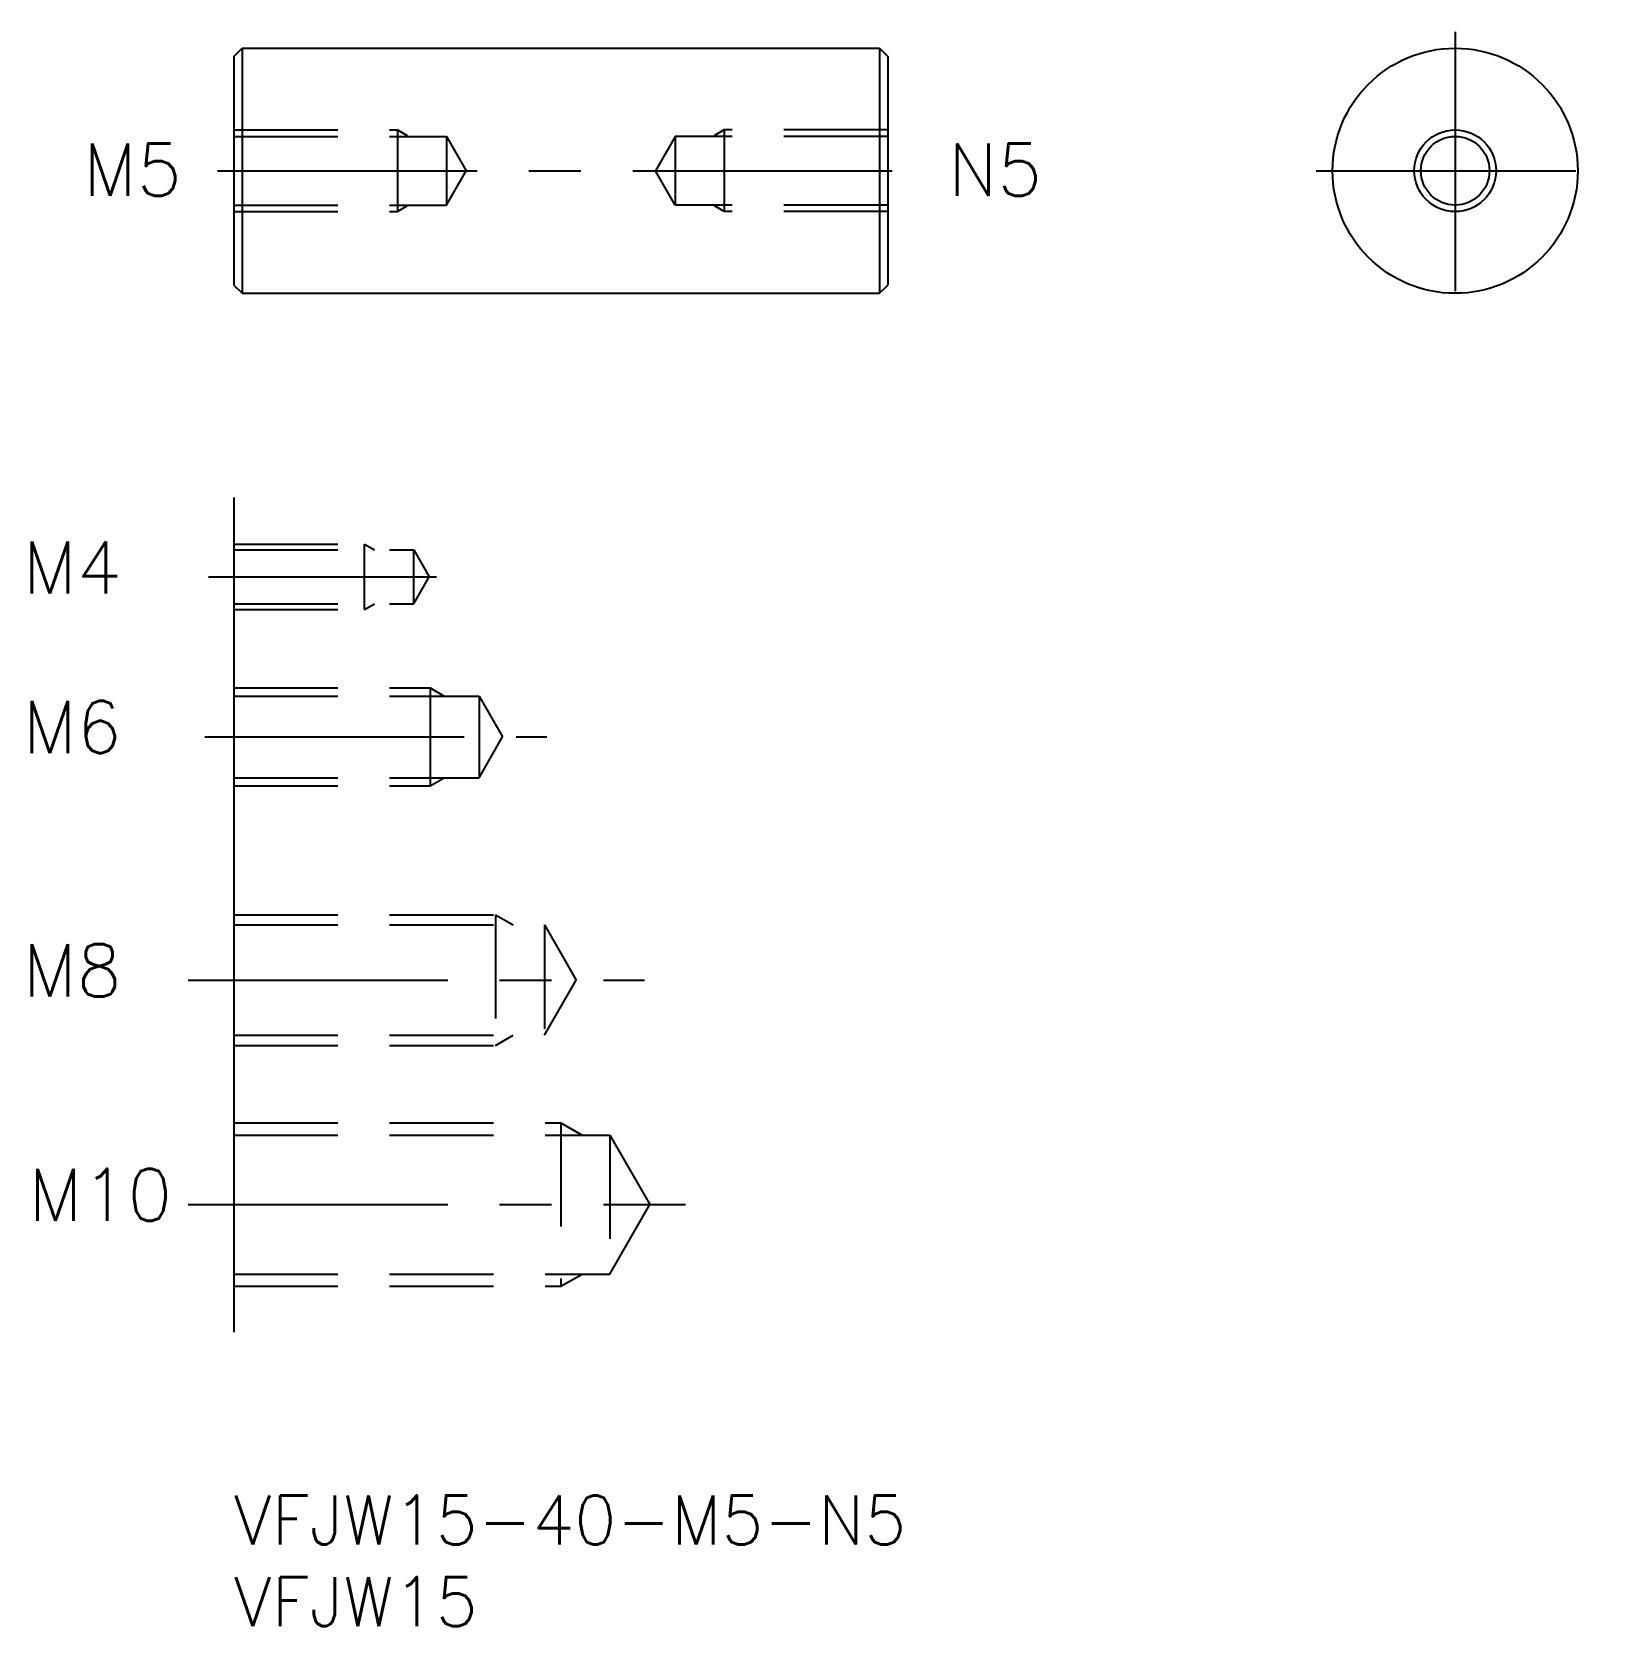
# Model space of a CAD drawing. Extents: x -12.4 to 83.2, y -8 to 89.6.
import ezdxf

# ---------------------------------------------------------------- set-up
doc = ezdxf.new("R2010")
doc.units = 0
doc.header["$LTSCALE"] = 0.5
doc.linetypes.add('CENTER', pattern=[50.8, 31.75, -6.35, 6.35, -6.35])
doc.linetypes.add('DASHED', pattern=[19.05, 12.7, -6.35])
for name, color, linetype in [('MSM_CENTER', 1, 'CENTER'), ('MSM_CONTINUOUS', 7, 'CONTINUOUS'), ('MSM_DASHED', 4, 'DASHED'), ('MSM_NARROW', 5, 'CONTINUOUS'), ('MSM_PART_NUMBER', 7, 'CONTINUOUS')]:
    doc.layers.add(name, color=color, linetype=linetype)
doc.styles.get("Standard").update_dxf_attribs({"font": 'txt.shx', "height": 3, "bigfont": 'bigfont.shx'})

# ---------------------------------------------------------------- blocks, each defined once
blk = doc.blocks.new('*U4')
at = {"layer": 'MSM_PART_NUMBER'}
blk.add_text('VFJW15-40-M5-N5', height=3, dxfattribs=at).set_placement((0, -3))
blk = doc.blocks.new('*U5')
at = {"layer": 'MSM_PART_NUMBER'}
blk.add_text('VFJW15', height=3, dxfattribs=at).set_placement((0, -8))

msp = doc.modelspace()

# ---------------------------------------------------------------- linework, layer by layer
at = {"layer": 'MSM_CENTER'}
for p, q in [((74.718, 89.574), (74.718, 72.574)), ((-1, 81.074), (41, 81.074)), ((66.218, 81.074), (83.218, 81.074)), ((-1.558, 56.214), (12.395, 56.214)), ((-1.78, 46.426), (19.149, 46.426)), ((-2.791, 31.537), (25.114, 31.537)), ((-2.791, 17.8), (27.62, 17.8))]:
    msp.add_line(p, q, dxfattribs=at)
at = {"layer": 'MSM_CONTINUOUS'}
for p, q in [((0, 88.074), (0.5, 88.574)), ((0, 88.074), (0, 74.074)), ((0.5, 88.574), (39.5, 88.574)), ((0.5, 88.574), (0.5, 73.574)), ((39.5, 88.574), (39.5, 73.574)), ((39.5, 88.574), (40, 88.074)), ((40, 88.074), (40, 74.074)), ((0, 74.074), (0.5, 73.574)), ((0.5, 73.574), (39.5, 73.574)), ((39.5, 73.574), (40, 74.074)), ((0, 61.073), (0, 10))]:
    msp.add_line(p, q, dxfattribs=at)
for radius in [7.5, 2.1]:
    msp.add_circle((74.718, 81.074), radius, dxfattribs=at)
at = {"layer": 'MSM_DASHED'}
for p, q in [((0, 83.574), (10, 83.574)), ((0, 83.174), (13, 83.174)), ((10, 83.574), (10, 78.574)), ((10, 83.574), (10.606, 83.224)), ((13, 83.174), (13, 78.974)), ((13, 83.174), (14.212, 81.074)), ((27, 83.174), (25.788, 81.074)), ((40, 83.174), (27, 83.174)), ((27, 83.174), (27, 78.974)), ((30, 83.574), (29.394, 83.224)), ((40, 83.574), (30, 83.574)), ((30, 83.574), (30, 78.574)), ((13, 78.974), (14.212, 81.074)), ((27, 78.974), (25.788, 81.074)), ((0, 78.974), (13, 78.974)), ((0, 78.574), (10, 78.574)), ((10, 78.574), (10.606, 78.924)), ((40, 78.974), (27, 78.974)), ((30, 78.574), (29.394, 78.924)), ((40, 78.574), (30, 78.574)), ((0, 58.214), (8, 58.214)), ((0, 57.864), (11, 57.864)), ((8, 54.214), (8, 58.214)), ((8, 58.214), (8.606, 57.864)), ((11, 57.864), (11.953, 56.214)), ((11, 54.564), (11, 57.864)), ((11, 54.564), (11.953, 56.214)), ((0, 54.564), (11, 54.564)), ((0, 54.214), (8, 54.214)), ((8, 54.214), (8.606, 54.564)), ((0, 49.426), (12, 49.426)), ((0, 48.926), (15, 48.926)), ((12, 49.426), (12, 43.426)), ((12, 49.426), (12.866, 48.926)), ((15, 48.926), (15, 43.926)), ((15, 48.926), (16.443, 46.426)), ((15, 43.926), (16.443, 46.426)), ((0, 43.926), (15, 43.926)), ((12, 43.426), (12.866, 43.926)), ((0, 43.426), (12, 43.426)), ((0, 35.537), (16, 35.537)), ((16, 35.537), (16, 27.537)), ((16, 35.537), (17.083, 34.912)), ((0, 34.912), (19, 34.912)), ((19, 34.912), (20.949, 31.537)), ((19, 34.912), (19, 28.162)), ((19, 28.162), (20.949, 31.537)), ((0, 28.162), (19, 28.162)), ((0, 27.537), (16, 27.537)), ((16, 27.537), (17.083, 28.162)), ((0, 22.8), (20, 22.8)), ((20, 22.8), (21.299, 22.05)), ((20, 22.8), (20, 12.8)), ((0, 22.05), (23, 22.05)), ((23, 22.05), (25.454, 17.8)), ((23, 22.05), (23, 13.55)), ((23, 13.55), (25.454, 17.8)), ((0, 13.55), (23, 13.55)), ((0, 12.8), (20, 12.8)), ((20, 12.8), (21.299, 13.55))]:
    msp.add_line(p, q, dxfattribs=at)
at = {"layer": 'MSM_NARROW'}
msp.add_circle((74.718, 81.074), 2.5, dxfattribs=at)

# ---------------------------------------------------------------- block references
at = {"layer": 'MSM_CONTINUOUS'}
for name in ['*U4', '*U5']:
    msp.add_blockref(name, (0, 0), dxfattribs=at)

# ---------------------------------------------------------------- texts
for s, p in [('M5', (-9.223, 79.536)), ('N5', (43.692, 79.536)), ('M4', (-12.907, 55.193)), ('M6', (-12.907, 45.422)), ('M8', (-12.907, 30.532)), ('M10', (-12.556, 16.796))]:
    msp.add_text(s, height=3.2, dxfattribs=at).set_placement(p)

doc.saveas('drawing.dxf')
